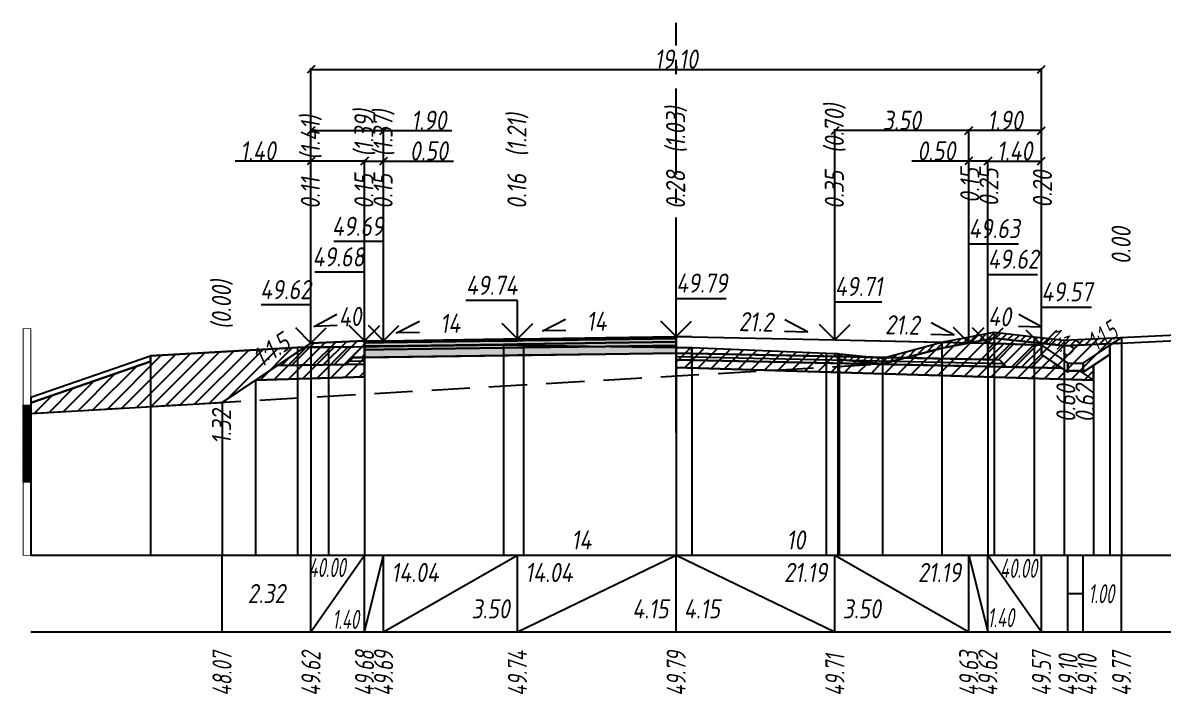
# Model space of a CAD drawing. Extents: x -717 to 1451, y -133302 to 233.
# Drawn here: x 84.2 to 233.3, y -84403.2 to -84315.4 of the extents above; entities that cross this region are included whole.
import ezdxf
from ezdxf.enums import TextEntityAlignment as Align

# ---------------------------------------------------------------- set-up
doc = ezdxf.new("R2010")
doc.units = 0
doc.linetypes.add('осевая2', pattern=[1.125, 0.75, -0.125, 0.125, -0.125])
doc.linetypes.add('штриховая', pattern=[0.75, 0.5, -0.25])
for name, color, linetype in [('Интерполированный поперечник', 2, 'Continuous'), ('Код_514', 1, 'Continuous'), ('Контур_0', 7, 'Continuous'), ('Контур_2521', 7, 'Continuous'), ('Контур_2564', 7, 'Continuous'), ('Контур_2660', 7, 'Continuous'), ('Контур_2665', 7, 'Continuous'), ('Контур_400', 7, 'Continuous'), ('Контур_508', 7, 'Continuous'), ('Контур_512', 7, 'Continuous'), ('Контур_513', 7, 'Continuous'), ('Красный поперечник', 1, 'Continuous'), ('Линейка абсолютных высот', 7, 'Continuous'), ('Объём_2501', 7, 'Continuous'), ('Объём_2564', 7, 'Continuous'), ('Объём_2650', 7, 'Continuous'), ('Объём_2660', 7, 'Continuous'), ('Объём_2661', 7, 'Continuous'), ('Объём_2662', 7, 'Continuous'), ('Объём_2663', 7, 'Continuous'), ('Объём_2664', 7, 'Continuous'), ('Объём_2665', 7, 'Continuous'), ('Объём_2666', 7, 'Continuous'), ('Объём_2753', 7, 'Continuous'), ('Ось', 1, 'осевая2'), ('Откосы', 7, 'Continuous'), ('Отметки покрытия', 7, 'Continuous'), ('Рабочие отметки', 7, 'Continuous'), ('Рабочие отметки доп.', 7, 'Continuous'), ('Слои выравнивания', 7, 'Continuous'), ('Таблица', 7, 'Continuous'), ('Уклоны проезжей части', 7, 'Continuous'), ('Черный поперечник', 3, 'Continuous')]:
    doc.layers.add(name, color=color, linetype=linetype)
for name, color, linetype, true_color in [('Контур_2540', 2, 'Continuous', 0xffff00), ('Контур_2560', 2, 'Continuous', 0xffff00), ('Контур_2561', 7, 'Continuous', 0xff8040), ('Контур_2562', 3, 'Continuous', 0x00ff00), ('Контур_2563', 7, 'Continuous', 0xff8000), ('Контур_2570', 7, 'Continuous', 0x80ff00), ('Контур_2583', 3, 'Continuous', 0x00ff00), ('Контур_2584', 3, 'Continuous', 0x00ff00), ('Контур_2725', 7, 'Continuous', 0x323232), ('Контур_2736', 4, 'Continuous', 0x00ffff), ('Контур_2760', 7, 'Continuous', 0x323232), ('Контур_2761', 7, 'Continuous', 0x323232), ('Контур_2762', 7, 'Continuous', 0x323232), ('Контур_2763', 7, 'Continuous', 0x323232), ('Контур_402', 7, 'Continuous', 0xff6464), ('Контур_703', 4, 'Continuous', 0x00ffff), ('Контур_707', 4, 'Continuous', 0x00ffff), ('Контур_720', 131, 'Continuous', 0xaaffff), ('Объём_2500', 7, 'Continuous', 0xc0c0c0), ('Объём_2520', 7, 'Continuous', 0x80ffff), ('Объём_2540', 2, 'Continuous', 0xffff00), ('Объём_2560', 2, 'Continuous', 0xffff00), ('Объём_2561', 7, 'Continuous', 0xff8040), ('Объём_2562', 3, 'Continuous', 0x00ff00), ('Объём_2563', 7, 'Continuous', 0xff8000), ('Объём_2570', 7, 'Continuous', 0x80ff00), ('Объём_2580', 3, 'Continuous', 0x00ff00), ('Объём_2583', 3, 'Continuous', 0x00ff00), ('Объём_2584', 3, 'Continuous', 0x00ff00), ('Объём_2591', 3, 'Continuous', 0x00ff00), ('Объём_2595', 3, 'Continuous', 0x00ff00), ('Объём_2600', 7, 'Continuous', 0x808000), ('Объём_2746', 2, 'Continuous', 0xffff00)]:
    doc.layers.add(name, color=color, linetype=linetype, true_color=true_color)
doc.styles.get("Standard").update_dxf_attribs({"font": 'txt', "height": 2.5})
doc.styles.add('М', font='romand.shx', dxfattribs={"width": 0.8, "oblique": 10, "height": 2.5})
doc.dimstyles.get("Standard").update_dxf_attribs({"dimtxt": 0.18, "dimasz": 0.18, "dimexe": 0.18, "dimexo": 0.0625, "dimgap": 0.09, "dimtad": 0, "dimtih": 1, "dimtoh": 1, "dimdec": 4, "dimzin": 0, "dimdsep": 46, "dimtxsty": 'Standard', "dimcen": 0.09, "dimadec": 0, "dimazin": 0, "dimtfac": 1, "dimtdec": 4, "dimtofl": 0, "dimtmove": 0, "dimatfit": 3, "dimfxl": 1, "dimtolj": 1, "dimtzin": 0, "dimarcsym": 0})

# ---------------------------------------------------------------- blocks, each defined once
blk = doc.blocks.new('_Oblique')
at = {"color": 0, "linetype": 'ByBlock', "lineweight": -2}
blk.add_line((-0.5, -0.5), (0.5, 0.5), dxfattribs=at)
blk = doc.blocks.new('*D3331')
at = {"color": 0, "lineweight": -2, "transparency": 16777216}
for p, q in [((210.35, -84357.26), (210.35, -84333.28)), ((210.35, -84333.46), (217.35, -84333.46)), ((217.35, -84357.54), (217.35, -84333.28))]:
    blk.add_line(p, q, dxfattribs=at)
at = {"layer": 'Defpoints', "color": 0, "transparency": 16777216}
for p in [(217.35, -84333.46), (210.35, -84357.33), (217.35, -84357.61)]:
    blk.add_point(p, dxfattribs=at)
at = {"color": 0, "lineweight": -2, "transparency": 16777216, "rotation": 180}
blk.add_blockref('_Oblique', (210.35, -84333.46), dxfattribs=at)
at = {"color": 0, "lineweight": -2, "transparency": 16777216}
blk.add_blockref('_Oblique', (217.35, -84333.46), dxfattribs=at)
at = {"color": 0, "transparency": 16777216, "insert": (213.85, -84332.12), "char_height": 2.5, "width": 0.69, "attachment_point": 5, "style": 'М'}
blk.add_mtext('\\A1;1.40', dxfattribs=at)
blk = doc.blocks.new('*D3332')
at = {"color": 0, "lineweight": -2, "transparency": 16777216}
for p, q in [((121.85, -84333.46), (111.93, -84333.46)), ((121.85, -84357.25), (121.85, -84333.28)), ((128.85, -84333.46), (121.85, -84333.46)), ((128.85, -84356.97), (128.85, -84333.28))]:
    blk.add_line(p, q, dxfattribs=at)
at = {"layer": 'Defpoints', "color": 0, "transparency": 16777216}
for p in [(128.85, -84333.46), (121.85, -84357.31), (128.85, -84357.03)]:
    blk.add_point(p, dxfattribs=at)
at = {"color": 0, "lineweight": -2, "transparency": 16777216, "rotation": 180}
blk.add_blockref('_Oblique', (121.85, -84333.46), dxfattribs=at)
at = {"color": 0, "lineweight": -2, "transparency": 16777216}
blk.add_blockref('_Oblique', (128.85, -84333.46), dxfattribs=at)
at = {"color": 0, "transparency": 16777216, "insert": (114.93, -84332.12), "char_height": 2.5, "width": 0.69, "attachment_point": 5, "style": 'М'}
blk.add_mtext('\\A1;1.40', dxfattribs=at)
blk = doc.blocks.new('*D3333')
at = {"color": 0, "lineweight": -2, "transparency": 16777216}
for p, q in [((207.85, -84333.46), (200.4, -84333.46)), ((207.85, -84357.21), (207.85, -84333.28)), ((210.35, -84333.46), (207.85, -84333.46)), ((210.35, -84357.26), (210.35, -84333.28))]:
    blk.add_line(p, q, dxfattribs=at)
at = {"layer": 'Defpoints', "color": 0, "transparency": 16777216}
for p in [(210.35, -84333.46), (207.85, -84357.27), (210.35, -84357.33)]:
    blk.add_point(p, dxfattribs=at)
at = {"color": 0, "lineweight": -2, "transparency": 16777216, "rotation": 180}
blk.add_blockref('_Oblique', (207.85, -84333.46), dxfattribs=at)
at = {"color": 0, "lineweight": -2, "transparency": 16777216}
blk.add_blockref('_Oblique', (210.35, -84333.46), dxfattribs=at)
at = {"color": 0, "transparency": 16777216, "insert": (203.62, -84332.12), "char_height": 2.5, "width": 0.72, "attachment_point": 5, "style": 'М'}
blk.add_mtext('\\A1;0.50', dxfattribs=at)
blk = doc.blocks.new('*D3334')
at = {"color": 0, "lineweight": -2, "transparency": 16777216}
for p, q in [((128.85, -84356.97), (128.85, -84333.28)), ((128.85, -84333.46), (131.35, -84333.46)), ((131.35, -84356.94), (131.35, -84333.28)), ((131.35, -84333.46), (140.5, -84333.46))]:
    blk.add_line(p, q, dxfattribs=at)
at = {"layer": 'Defpoints', "color": 0, "transparency": 16777216}
for p in [(131.35, -84333.46), (128.85, -84357.03), (131.35, -84357)]:
    blk.add_point(p, dxfattribs=at)
at = {"color": 0, "lineweight": -2, "transparency": 16777216, "rotation": 180}
blk.add_blockref('_Oblique', (128.85, -84333.46), dxfattribs=at)
at = {"color": 0, "lineweight": -2, "transparency": 16777216}
blk.add_blockref('_Oblique', (131.35, -84333.46), dxfattribs=at)
at = {"color": 0, "transparency": 16777216, "insert": (137.27, -84332.12), "char_height": 2.5, "width": 0.72, "attachment_point": 5, "style": 'М'}
blk.add_mtext('\\A1;0.50', dxfattribs=at)
blk = doc.blocks.new('*D3335')
at = {"color": 0, "lineweight": -2, "transparency": 16777216}
for p, q in [((190.35, -84356.84), (190.35, -84329.28)), ((207.85, -84329.46), (190.35, -84329.46)), ((207.85, -84357.21), (207.85, -84329.28))]:
    blk.add_line(p, q, dxfattribs=at)
at = {"layer": 'Defpoints', "color": 0, "transparency": 16777216}
for p in [(190.35, -84329.46), (190.35, -84356.9), (207.85, -84357.27)]:
    blk.add_point(p, dxfattribs=at)
at = {"color": 0, "lineweight": -2, "transparency": 16777216, "rotation": 180}
blk.add_blockref('_Oblique', (190.35, -84329.46), dxfattribs=at)
at = {"color": 0, "lineweight": -2, "transparency": 16777216}
blk.add_blockref('_Oblique', (207.85, -84329.46), dxfattribs=at)
at = {"color": 0, "transparency": 16777216, "insert": (199.1, -84328.12), "char_height": 2.5, "width": 0.75, "attachment_point": 5, "style": 'М'}
blk.add_mtext('\\A1;3.50', dxfattribs=at)
blk = doc.blocks.new('*D3336')
at = {"color": 0, "lineweight": -2, "transparency": 16777216}
for p, q in [((207.85, -84357.21), (207.85, -84329.28)), ((217.35, -84329.46), (207.85, -84329.46)), ((217.35, -84357.54), (217.35, -84329.28))]:
    blk.add_line(p, q, dxfattribs=at)
at = {"layer": 'Defpoints', "color": 0, "transparency": 16777216}
for p in [(207.85, -84329.46), (207.85, -84357.27), (217.35, -84357.61)]:
    blk.add_point(p, dxfattribs=at)
at = {"color": 0, "lineweight": -2, "transparency": 16777216, "rotation": 180}
blk.add_blockref('_Oblique', (207.85, -84329.46), dxfattribs=at)
at = {"color": 0, "lineweight": -2, "transparency": 16777216}
blk.add_blockref('_Oblique', (217.35, -84329.46), dxfattribs=at)
at = {"color": 0, "transparency": 16777216, "insert": (212.6, -84328.12), "char_height": 2.5, "width": 0.69, "attachment_point": 5, "style": 'М'}
blk.add_mtext('\\A1;1.90', dxfattribs=at)
blk = doc.blocks.new('*D3337')
at = {"color": 0, "lineweight": -2, "transparency": 16777216}
for p, q in [((121.85, -84357.25), (121.85, -84329.28)), ((121.85, -84329.46), (131.35, -84329.46)), ((131.35, -84356.94), (131.35, -84329.28)), ((131.35, -84329.46), (140.28, -84329.46))]:
    blk.add_line(p, q, dxfattribs=at)
at = {"layer": 'Defpoints', "color": 0, "transparency": 16777216}
for p in [(131.35, -84329.46), (121.85, -84357.31), (131.35, -84357)]:
    blk.add_point(p, dxfattribs=at)
at = {"color": 0, "lineweight": -2, "transparency": 16777216, "rotation": 180}
blk.add_blockref('_Oblique', (121.85, -84329.46), dxfattribs=at)
at = {"color": 0, "lineweight": -2, "transparency": 16777216}
blk.add_blockref('_Oblique', (131.35, -84329.46), dxfattribs=at)
at = {"color": 0, "transparency": 16777216, "insert": (137.27, -84328.12), "char_height": 2.5, "width": 0.69, "attachment_point": 5, "style": 'М'}
blk.add_mtext('\\A1;1.90', dxfattribs=at)
blk = doc.blocks.new('*D3338')
at = {"color": 0, "lineweight": -2, "transparency": 16777216}
for p, q in [((121.85, -84357.25), (121.85, -84321.28)), ((121.85, -84321.46), (217.35, -84321.46)), ((217.35, -84357.54), (217.35, -84321.28))]:
    blk.add_line(p, q, dxfattribs=at)
at = {"layer": 'Defpoints', "color": 0, "transparency": 16777216}
for p in [(217.35, -84321.46), (121.85, -84357.31), (217.35, -84357.61)]:
    blk.add_point(p, dxfattribs=at)
at = {"color": 0, "lineweight": -2, "transparency": 16777216, "rotation": 180}
blk.add_blockref('_Oblique', (121.85, -84321.46), dxfattribs=at)
at = {"color": 0, "lineweight": -2, "transparency": 16777216}
blk.add_blockref('_Oblique', (217.35, -84321.46), dxfattribs=at)
at = {"color": 0, "transparency": 16777216, "insert": (169.6, -84320.12), "char_height": 2.5, "width": 0.81, "attachment_point": 5, "style": 'М'}
blk.add_mtext('\\A1;19.10', dxfattribs=at)

msp = doc.modelspace()

# ---------------------------------------------------------------- hatches: boundary and pattern name
at = {"layer": 'Линейка абсолютных высот'}
h = msp.add_hatch(dxfattribs=at)
h.set_pattern_fill('ANSI37', scale=0.3, style=0)
h.set_pattern_definition([(45.00000125, (5.22484, -2496.619754), (-0.026516505928, 0.026516504769), []), (135.00000034, (5.22484, -2496.619754), (-0.02651650519, -0.026516505506), [])])
h.paths.add_polyline_path([(85.225, -84375.372), (85.225, -84365.372), (84.225, -84365.372), (84.225, -84375.372)])
at = {"layer": 'Объём_2563'}
h = msp.add_hatch(dxfattribs=at)
h.set_pattern_fill('ANSI31', color=256, scale=0.3)
h.paths.add_polyline_path([(121.848, -84357.251), (128.848, -84356.971), (128.848, -84359.121), (127.348, -84359.142), (126.435, -84360.055), (117.453, -84360.181)])
h = msp.add_hatch(dxfattribs=at)
h.set_pattern_fill('ANSI31', color=256, scale=0.3)
h.paths.add_polyline_path([(212.767, -84360.364), (211.848, -84359.445), (210.348, -84359.413), (210.348, -84357.263), (217.348, -84357.543), (217.348, -84358.745), (220.007, -84360.518)])
at = {"layer": 'Объём_2570'}
h = msp.add_hatch(dxfattribs=at)
h.set_pattern_fill('ANSI31', color=256, scale=0.2)
h.paths.add_polyline_path([(227.836, -84357.263), (220.336, -84357.622), (216.412, -84357.172), (211.149, -84356.59), (204.337, -84357.902), (196.581, -84359.963), (190.891, -84359.385), (190.737, -84359.362), (190.737, -84358.612), (190.891, -84358.635), (196.581, -84359.213), (204.337, -84357.152), (211.149, -84355.84), (216.412, -84356.422), (220.336, -84356.872), (227.836, -84356.513)])
at = {"layer": 'Объём_2600'}
h = msp.add_hatch(dxfattribs=at)
h.set_pattern_fill('ANSI31', color=6, scale=0.4)
h.paths.add_polyline_path([(224.163, -84360.164), (224.163, -84362.086), (169.598, -84360.449), (169.598, -84357.811), (171.623, -84357.841), (189.199, -84358.575), (190.737, -84358.612), (190.737, -84359.362), (190.891, -84359.385), (196.581, -84359.963), (204.337, -84357.902), (211.149, -84356.59), (216.412, -84357.172), (220.336, -84357.622), (226.624, -84357.321), (226.291, -84357.543), (226.291, -84358.745)])
h = msp.add_hatch(dxfattribs=at)
h.set_pattern_fill('HONEY', color=5, scale=0.3)
h.paths.add_polyline_path([(227.299, -84357.289), (226.624, -84357.321), (227.836, -84356.513), (227.836, -84357.263)])
h = msp.add_hatch(dxfattribs=at)
h.set_pattern_fill('ANSI31', color=6, scale=0.4)
h.paths.add_polyline_path([(85.225, -84366.458), (110.225, -84365), (114.575, -84362.1), (128.848, -84361.672), (128.848, -84357.724), (124.148, -84357.787), (121.828, -84357.782), (120.088, -84357.848), (100.864, -84358.9), (100.864, -84359.65), (85.225, -84365.077)])
at = {"layer": 'Слои выравнивания'}
for color, points in [(2, [(128.848, -84356.971), (131.348, -84356.936), (147.035, -84356.716), (148.848, -84356.69), (149.624, -84356.68), (160.418, -84356.528), (169.598, -84356.399), (169.598, -84356.649), (160.418, -84356.778), (149.624, -84356.93), (148.848, -84356.94), (147.035, -84356.966), (131.348, -84357.186), (128.848, -84357.221)]), (3, [(128.848, -84357.221), (131.348, -84357.186), (147.035, -84356.966), (148.848, -84356.94), (149.624, -84356.93), (160.418, -84356.778), (169.598, -84356.649), (169.598, -84357.099), (160.418, -84357.228), (149.624, -84357.38), (148.848, -84357.39), (147.035, -84357.416), (131.348, -84357.636), (128.848, -84357.671)]), (4, [(128.848, -84357.671), (131.348, -84357.636), (147.035, -84357.416), (148.848, -84357.39), (149.624, -84357.38), (160.418, -84357.228), (169.598, -84357.099), (169.598, -84357.549), (160.418, -84357.678), (149.624, -84357.83), (148.848, -84357.84), (147.035, -84357.866), (131.348, -84358.086), (128.848, -84358.121)]), (5, [(128.848, -84358.121), (131.348, -84358.086), (147.035, -84357.866), (148.848, -84357.84), (149.624, -84357.83), (160.418, -84357.678), (169.598, -84357.549), (169.598, -84358.549), (160.418, -84358.678), (149.624, -84358.83), (148.848, -84358.84), (147.035, -84358.866), (131.348, -84359.086), (128.848, -84359.121)])]:
    msp.add_hatch(color=color, dxfattribs=at).paths.add_polyline_path(points)

# ---------------------------------------------------------------- linework, layer by layer
msp.add_lwpolyline([(85.225, -84366.458), (110.225, -84365), (114.575, -84362.1), (128.848, -84361.672), (128.848, -84361.672), (128.848, -84357.724), (124.148, -84357.787), (121.828, -84357.782), (120.088, -84357.848), (100.864, -84358.9), (100.864, -84359.65), (85.225, -84365.077)], close=True)
at = {"layer": 'Интерполированный поперечник', "linetype": 'штриховая', "ltscale": 10, "flags": 128}
msp.add_lwpolyline([(85.225, -84366.458), (196.581, -84359.963)], dxfattribs=at)
at = {"layer": 'Код_514'}
for p, q in [((110.225, -84395), (110.225, -84385)), ((121.848, -84395), (121.848, -84385)), ((121.848, -84395), (128.848, -84385)), ((128.848, -84395), (128.848, -84385)), ((128.848, -84395), (131.348, -84385)), ((131.348, -84395), (131.348, -84385)), ((131.348, -84395), (148.848, -84385)), ((148.848, -84395), (148.848, -84385)), ((148.848, -84395), (169.598, -84385)), ((169.598, -84395), (169.598, -84385)), ((169.598, -84385), (190.348, -84395)), ((190.348, -84395), (190.348, -84385)), ((190.348, -84385), (207.848, -84395)), ((207.848, -84395), (207.848, -84385)), ((207.848, -84385), (210.348, -84395)), ((210.348, -84395), (210.348, -84385)), ((210.348, -84385), (217.348, -84395)), ((217.348, -84395), (217.348, -84385)), ((220.82, -84395), (220.82, -84385)), ((222.82, -84395), (222.82, -84385)), ((227.836, -84395), (227.836, -84385)), ((220.82, -84390), (222.82, -84390))]:
    msp.add_line(p, q, dxfattribs=at)
at = {"layer": 'Контур_0', "color": 18, "true_color": 0x000000, "flags": 128}
for points in [[(190.348, -84356.839), (210.348, -84357.263), (210.348, -84359.413), (169.598, -84358.549), (169.598, -84356.399), (190.348, -84356.839), (190.348, -84356.839)], [(117.453, -84360.181), (126.435, -84360.055), (127.348, -84359.142), (128.848, -84359.121)], [(127.348, -84359.142), (128.848, -84359.121), (128.848, -84360.021), (126.435, -84360.055), (127.348, -84359.142), (127.348, -84359.142)], [(190.348, -84358.989), (211.848, -84359.445), (212.767, -84360.364), (169.598, -84359.449), (169.598, -84358.549), (190.348, -84358.989), (190.348, -84358.989)], [(210.348, -84359.413), (211.848, -84359.445), (212.767, -84360.364), (220.007, -84360.518)]]:
    msp.add_lwpolyline(points, dxfattribs=at)
at = {"layer": 'Контур_2521', "color": 18, "true_color": 0x000000, "flags": 128}
for points in [[(126.892, -84359.599), (128.848, -84359.571)], [(169.598, -84358.999), (212.308, -84359.904)]]:
    msp.add_lwpolyline(points, dxfattribs=at)
at = {"layer": 'Контур_2540', "flags": 128}
for points in [[(222.32, -84360.857), (224.163, -84362.086), (169.598, -84360.449), (169.598, -84359.449), (220.007, -84360.518), (220.82, -84361.059), (220.82, -84360.857), (222.32, -84360.857), (222.32, -84360.857)], [(114.575, -84362.1), (117.453, -84360.181), (128.848, -84360.021), (128.848, -84361.672), (114.575, -84362.1), (114.575, -84362.1)]]:
    msp.add_lwpolyline(points, dxfattribs=at)
at = {"layer": 'Контур_2560', "flags": 128}
for points in [[(121.848, -84357.251), (121.848, -84357.251), (121.848, -84357.251), (128.848, -84356.971)], [(210.348, -84357.263), (217.348, -84357.543), (217.348, -84357.543), (217.348, -84357.543)]]:
    msp.add_lwpolyline(points, dxfattribs=at)
at = {"layer": 'Контур_2561', "flags": 128}
for points in [[(128.848, -84356.971), (128.848, -84356.971), (121.848, -84357.251), (121.848, -84357.251), (128.848, -84356.971)], [(210.348, -84357.263), (210.348, -84357.263), (217.348, -84357.543), (217.348, -84357.543), (210.348, -84357.263)]]:
    msp.add_lwpolyline(points, dxfattribs=at)
at = {"layer": 'Контур_2562', "flags": 128}
for points in [[(121.848, -84357.251), (121.848, -84357.251), (121.848, -84357.251), (121.848, -84357.251), (121.848, -84357.251)], [(217.348, -84357.543), (217.348, -84357.543), (217.348, -84357.543), (217.348, -84357.543), (217.348, -84357.543)]]:
    msp.add_lwpolyline(points, dxfattribs=at)
at = {"layer": 'Контур_2563', "flags": 128}
for points in [[(121.848, -84357.251), (128.848, -84356.971), (128.848, -84359.121), (127.348, -84359.142), (126.435, -84360.055), (117.453, -84360.181), (121.848, -84357.251), (121.848, -84357.251)], [(212.767, -84360.364), (211.848, -84359.445), (210.348, -84359.413), (210.348, -84357.263), (217.348, -84357.543), (217.348, -84358.745), (220.007, -84360.518), (212.767, -84360.364), (212.767, -84360.364)]]:
    msp.add_lwpolyline(points, dxfattribs=at)
at = {"layer": 'Контур_2564', "flags": 128}
for points in [[(121.848, -84357.251), (128.848, -84356.971)], [(210.348, -84357.263), (217.348, -84357.543)]]:
    msp.add_lwpolyline(points, dxfattribs=at)
at = {"layer": 'Контур_2570', "flags": 128}
msp.add_lwpolyline([(85.225, -84365.076), (100.864, -84359.65), (100.864, -84358.9), (120.088, -84357.848), (121.828, -84357.782), (124.148, -84357.787), (147.035, -84357.477), (149.624, -84357.522), (169.598, -84357.811), (171.623, -84357.841), (189.199, -84358.575), (190.737, -84358.612), (190.737, -84359.362), (190.891, -84359.385), (196.581, -84359.963), (204.337, -84357.902), (211.149, -84356.59), (216.412, -84357.172), (220.336, -84357.622), (236.861, -84356.831), (250.218, -84356.295), (252.836, -84356.199)], dxfattribs=at)
at = {"layer": 'Контур_2583', "flags": 128}
for points in [[(217.348, -84357.543), (220.82, -84359.857), (220.82, -84361.059), (217.348, -84358.745), (217.348, -84357.543)], [(222.82, -84359.857), (226.291, -84357.543), (226.291, -84358.745), (222.82, -84361.059), (222.82, -84359.857)]]:
    msp.add_lwpolyline(points, dxfattribs=at)
at = {"layer": 'Контур_2584', "flags": 128}
msp.add_lwpolyline([(220.82, -84359.857), (222.82, -84359.857), (222.82, -84360.857), (220.82, -84360.857), (220.82, -84359.857)], dxfattribs=at)
at = {"layer": 'Контур_2660', "flags": 128}
for points in [[(169.598, -84360.449), (224.163, -84362.086)], [(114.575, -84362.1), (128.848, -84361.672)]]:
    msp.add_lwpolyline(points, dxfattribs=at)
at = {"layer": 'Контур_2665', "flags": 128}
for points in [[(121.848, -84357.251), (121.848, -84357.251)], [(217.348, -84357.543), (217.348, -84357.543)]]:
    msp.add_lwpolyline(points, dxfattribs=at)
at = {"layer": 'Контур_2725', "flags": 128}
msp.add_lwpolyline([(128.848, -84359.121), (131.348, -84359.086), (147.035, -84358.866), (148.848, -84358.84), (149.624, -84358.83), (160.418, -84358.678), (169.598, -84358.549)], dxfattribs=at)
at = {"layer": 'Контур_2736', "flags": 128}
for points in [[(121.848, -84357.251), (110.225, -84365)], [(217.348, -84357.543), (217.348, -84357.543)]]:
    msp.add_lwpolyline(points, dxfattribs=at)
at = {"layer": 'Контур_2760', "flags": 128}
msp.add_lwpolyline([(128.848, -84356.971), (131.348, -84356.936), (147.035, -84356.716), (148.848, -84356.69), (149.624, -84356.68), (160.418, -84356.528), (169.598, -84356.399)], dxfattribs=at)
at = {"layer": 'Контур_2761', "flags": 128}
msp.add_lwpolyline([(128.848, -84357.221), (131.348, -84357.186), (147.035, -84356.966), (148.848, -84356.94), (149.624, -84356.93), (160.418, -84356.778), (169.598, -84356.649)], dxfattribs=at)
at = {"layer": 'Контур_2762', "flags": 128}
msp.add_lwpolyline([(128.848, -84357.671), (131.348, -84357.636), (147.035, -84357.416), (148.848, -84357.39), (149.624, -84357.38), (160.418, -84357.228), (169.598, -84357.099)], dxfattribs=at)
at = {"layer": 'Контур_2763', "flags": 128}
msp.add_lwpolyline([(128.848, -84358.121), (131.348, -84358.086), (147.035, -84357.866), (148.848, -84357.84), (149.624, -84357.83), (160.418, -84357.678), (169.598, -84357.549)], dxfattribs=at)
at = {"layer": 'Контур_400', "flags": 128}
for points in [[(128.848, -84356.971), (131.348, -84356.936), (131.348, -84356.936), (131.348, -84356.936), (131.348, -84356.936), (131.348, -84356.936), (131.348, -84356.936), (148.848, -84356.69), (169.598, -84356.399)], [(169.598, -84356.399), (190.348, -84356.839), (207.848, -84357.21), (207.848, -84357.21), (207.848, -84357.21), (207.848, -84357.21), (207.848, -84357.21), (207.848, -84357.21), (210.348, -84357.263)]]:
    msp.add_lwpolyline(points, dxfattribs=at)
at = {"layer": 'Контур_402', "flags": 128}
msp.add_lwpolyline([(114.575, -84362.1), (128.848, -84361.672), (128.848, -84359.121), (169.598, -84358.549), (169.598, -84360.449), (224.163, -84362.086)], dxfattribs=at)
at = {"layer": 'Контур_508', "flags": 128}
msp.add_lwpolyline([(110.225, -84365), (114.575, -84362.1), (128.848, -84361.672), (128.848, -84359.121), (169.598, -84358.549), (169.598, -84360.449), (224.163, -84362.086), (224.163, -84360.164), (226.291, -84358.745), (226.291, -84357.543), (227.836, -84356.513)], dxfattribs=at)
at = {"layer": 'Контур_512', "flags": 128}
for points in [[(169.598, -84360.449), (224.163, -84362.086), (224.163, -84360.164), (226.291, -84358.745), (226.291, -84357.543), (227.836, -84356.513)], [(110.225, -84365), (114.575, -84362.1), (128.848, -84361.672)]]:
    msp.add_lwpolyline(points, dxfattribs=at)
at = {"layer": 'Контур_513', "flags": 128}
msp.add_lwpolyline([(110.225, -84365), (114.575, -84362.1), (128.848, -84361.672), (128.848, -84359.121), (169.598, -84358.549), (169.598, -84360.449), (224.163, -84362.086), (224.163, -84360.164), (226.291, -84358.745), (226.291, -84357.543), (227.836, -84356.513)], dxfattribs=at)
at = {"layer": 'Контур_703', "flags": 128}
for points in [[(121.848, -84357.251), (110.225, -84365)], [(217.348, -84357.543), (217.348, -84357.543)], [(217.348, -84357.543), (220.82, -84359.857)], [(217.348, -84357.543), (220.82, -84359.857)]]:
    msp.add_lwpolyline(points, dxfattribs=at)
at = {"layer": 'Контур_707', "flags": 128}
for points in [[(222.82, -84359.857), (226.291, -84357.543), (226.291, -84357.543), (227.836, -84356.513)], [(226.291, -84357.543), (226.291, -84357.543), (227.836, -84356.513)], [(222.82, -84359.857), (226.291, -84357.543)]]:
    msp.add_lwpolyline(points, dxfattribs=at)
at = {"layer": 'Контур_720', "flags": 128}
msp.add_lwpolyline([(220.82, -84359.857), (222.82, -84359.857)], dxfattribs=at)
at = {"layer": 'Красный поперечник'}
for p, q in [((131.348, -84356.936), (148.848, -84356.69)), ((148.848, -84356.69), (169.598, -84356.399)), ((169.598, -84356.399), (190.348, -84356.839)), ((190.348, -84356.839), (207.848, -84357.21)), ((222.82, -84359.857), (227.836, -84356.513)), ((227.836, -84356.513), (227.836, -84385)), ((110.225, -84365), (121.848, -84357.251)), ((121.848, -84357.251), (128.848, -84356.971)), ((128.848, -84356.971), (131.348, -84356.936)), ((207.848, -84357.21), (210.348, -84357.263)), ((210.348, -84357.263), (217.348, -84357.543)), ((217.348, -84357.543), (220.82, -84359.857)), ((226.291, -84357.543), (226.291, -84385)), ((220.82, -84359.857), (222.82, -84359.857)), ((226.291, -84358.745), (226.291, -84385)), ((169.598, -84360.449), (169.598, -84385)), ((224.163, -84360.164), (224.163, -84385)), ((114.575, -84362.1), (114.575, -84385)), ((128.848, -84361.672), (128.848, -84385)), ((224.163, -84362.086), (224.163, -84385)), ((110.225, -84365), (110.225, -84385))]:
    msp.add_line(p, q, dxfattribs=at)
at = {"layer": 'Линейка абсолютных высот', "color": 7, "const_width": 0.1, "flags": 128}
for points in [[(85.225, -84365.372), (85.225, -84355.372), (84.225, -84355.372), (84.225, -84365.372), (85.225, -84365.372)], [(85.225, -84375.372), (85.225, -84365.372), (84.225, -84365.372), (84.225, -84375.372), (85.225, -84375.372)], [(85.225, -84385), (85.225, -84375.372), (84.225, -84375.372), (84.225, -84385), (85.225, -84385)]]:
    msp.add_lwpolyline(points, dxfattribs=at)
at = {"layer": 'Объём_2500', "color": 18, "true_color": 0x000000, "flags": 128}
msp.add_lwpolyline([(190.348, -84356.839), (210.348, -84357.263), (210.348, -84359.413), (169.598, -84358.549), (169.598, -84356.399), (190.348, -84356.839), (190.348, -84356.839)], dxfattribs=at)
at = {"layer": 'Объём_2501', "flags": 128}
for points in [[(128.848, -84356.971), (131.348, -84356.936), (131.348, -84356.936), (131.348, -84356.936), (131.348, -84356.936), (131.348, -84356.936), (131.348, -84356.936), (148.848, -84356.69), (169.598, -84356.399)], [(169.598, -84356.399), (190.348, -84356.839), (207.848, -84357.21), (207.848, -84357.21), (207.848, -84357.21), (207.848, -84357.21), (207.848, -84357.21), (207.848, -84357.21), (210.348, -84357.263)]]:
    msp.add_lwpolyline(points, dxfattribs=at)
at = {"layer": 'Объём_2520', "color": 250, "flags": 128}
for points in [[(127.348, -84359.142), (128.848, -84359.121), (128.848, -84360.021), (126.435, -84360.055), (127.348, -84359.142), (127.348, -84359.142)], [(190.348, -84358.989), (211.848, -84359.445), (212.767, -84360.364), (169.598, -84359.449), (169.598, -84358.549), (190.348, -84358.989), (190.348, -84358.989)]]:
    msp.add_lwpolyline(points, dxfattribs=at)
at = {"layer": 'Объём_2540', "flags": 128}
for points in [[(222.32, -84360.857), (224.163, -84362.086), (169.598, -84360.449), (169.598, -84359.449), (220.007, -84360.518), (220.82, -84361.059), (220.82, -84360.857), (222.32, -84360.857), (222.32, -84360.857)], [(114.575, -84362.1), (117.453, -84360.181), (128.848, -84360.021), (128.848, -84361.672), (114.575, -84362.1), (114.575, -84362.1)]]:
    msp.add_lwpolyline(points, dxfattribs=at)
at = {"layer": 'Объём_2560', "flags": 128}
for points in [[(121.848, -84357.251), (121.848, -84357.251), (121.848, -84357.251), (128.848, -84356.971)], [(210.348, -84357.263), (217.348, -84357.543), (217.348, -84357.543), (217.348, -84357.543)]]:
    msp.add_lwpolyline(points, dxfattribs=at)
at = {"layer": 'Объём_2561', "flags": 128}
for points in [[(128.848, -84356.971), (128.848, -84356.971), (121.848, -84357.251), (121.848, -84357.251), (128.848, -84356.971)], [(210.348, -84357.263), (210.348, -84357.263), (217.348, -84357.543), (217.348, -84357.543), (210.348, -84357.263)]]:
    msp.add_lwpolyline(points, dxfattribs=at)
at = {"layer": 'Объём_2562', "flags": 128}
for points in [[(121.848, -84357.251), (121.848, -84357.251), (121.848, -84357.251), (121.848, -84357.251), (121.848, -84357.251)], [(217.348, -84357.543), (217.348, -84357.543), (217.348, -84357.543), (217.348, -84357.543), (217.348, -84357.543)]]:
    msp.add_lwpolyline(points, dxfattribs=at)
at = {"layer": 'Объём_2563', "color": 250, "flags": 128}
for points in [[(121.848, -84357.251), (128.848, -84356.971), (128.848, -84359.121), (127.348, -84359.142), (126.435, -84360.055), (117.453, -84360.181), (121.848, -84357.251), (121.848, -84357.251)], [(212.767, -84360.364), (211.848, -84359.445), (210.348, -84359.413), (210.348, -84357.263), (217.348, -84357.543), (217.348, -84358.745), (220.007, -84360.518), (212.767, -84360.364), (212.767, -84360.364)]]:
    msp.add_lwpolyline(points, dxfattribs=at)
at = {"layer": 'Объём_2564', "flags": 128}
for points in [[(121.848, -84357.251), (128.848, -84356.971)], [(210.348, -84357.263), (217.348, -84357.543)]]:
    msp.add_lwpolyline(points, dxfattribs=at)
at = {"layer": 'Объём_2570', "flags": 128}
msp.add_lwpolyline([(227.836, -84357.263), (220.336, -84357.622), (216.412, -84357.172), (211.149, -84356.59), (204.337, -84357.902), (196.581, -84359.963), (190.891, -84359.385), (190.737, -84359.362), (190.737, -84358.612), (190.891, -84358.635), (196.581, -84359.213), (204.337, -84357.152), (211.149, -84355.84), (216.412, -84356.422), (220.336, -84356.872), (227.836, -84356.513), (227.836, -84357.263), (227.836, -84357.263)], dxfattribs=at)
at = {"layer": 'Объём_2580', "flags": 128}
msp.add_lwpolyline([(226.291, -84357.543), (226.291, -84357.543), (227.836, -84356.513)], dxfattribs=at)
at = {"layer": 'Объём_2583', "flags": 128}
for points in [[(217.348, -84357.543), (220.82, -84359.857), (220.82, -84361.059), (217.348, -84358.745), (217.348, -84357.543)], [(222.82, -84359.857), (226.291, -84357.543), (226.291, -84358.745), (222.82, -84361.059), (222.82, -84359.857)]]:
    msp.add_lwpolyline(points, dxfattribs=at)
at = {"layer": 'Объём_2584', "flags": 128}
msp.add_lwpolyline([(220.82, -84359.857), (222.82, -84359.857), (222.82, -84360.857), (220.82, -84360.857), (220.82, -84359.857)], dxfattribs=at)
at = {"layer": 'Объём_2591', "flags": 128}
for points in [[(217.348, -84357.543), (220.82, -84359.857)], [(222.82, -84359.857), (226.291, -84357.543)]]:
    msp.add_lwpolyline(points, dxfattribs=at)
at = {"layer": 'Объём_2595', "flags": 128}
msp.add_lwpolyline([(220.82, -84359.857), (222.82, -84359.857)], dxfattribs=at)
at = {"layer": 'Объём_2600', "color": 5, "flags": 128}
msp.add_lwpolyline([(227.299, -84357.289), (226.624, -84357.321), (227.836, -84356.513), (227.836, -84357.263), (227.299, -84357.289), (227.299, -84357.289)], dxfattribs=at)
at = {"layer": 'Объём_2650', "color": 6, "flags": 128}
msp.add_lwpolyline([(224.163, -84360.164), (224.163, -84362.086), (169.598, -84360.449), (169.598, -84357.811), (171.623, -84357.841), (189.199, -84358.575), (190.737, -84358.612), (190.737, -84359.362), (190.891, -84359.385), (196.581, -84359.963), (204.337, -84357.902), (211.149, -84356.59), (216.412, -84357.172), (220.336, -84357.622), (226.624, -84357.321), (226.291, -84357.543), (226.291, -84358.745), (224.163, -84360.164), (224.163, -84360.164)], dxfattribs=at)
at = {"layer": 'Объём_2660', "flags": 128}
for points in [[(169.598, -84360.449), (224.163, -84362.086)], [(114.575, -84362.1), (128.848, -84361.672)]]:
    msp.add_lwpolyline(points, dxfattribs=at)
at = {"layer": 'Объём_2661', "flags": 128}
for points in [[(121.848, -84357.251), (110.225, -84365)], [(217.348, -84357.543), (220.82, -84359.857)]]:
    msp.add_lwpolyline(points, dxfattribs=at)
at = {"layer": 'Объём_2662', "flags": 128}
msp.add_lwpolyline([(222.82, -84359.857), (226.291, -84357.543), (227.836, -84356.513)], dxfattribs=at)
at = {"layer": 'Объём_2663', "flags": 128}
msp.add_lwpolyline([(220.82, -84359.857), (222.82, -84359.857)], dxfattribs=at)
at = {"layer": 'Объём_2664', "flags": 128}
msp.add_lwpolyline([(220.82, -84359.857), (222.82, -84359.857)], dxfattribs=at)
at = {"layer": 'Объём_2665', "flags": 128}
for points in [[(121.848, -84357.251), (121.848, -84357.251)], [(217.348, -84357.543), (217.348, -84357.543)]]:
    msp.add_lwpolyline(points, dxfattribs=at)
at = {"layer": 'Объём_2666', "flags": 128}
for points in [[(121.848, -84357.251), (110.225, -84365)], [(217.348, -84357.543), (217.348, -84357.543)]]:
    msp.add_lwpolyline(points, dxfattribs=at)
at = {"layer": 'Объём_2746', "flags": 128}
for points in [[(114.575, -84362.1), (121.005, -84357.813), (121.828, -84357.782), (121.828, -84361.882), (114.575, -84362.1), (114.575, -84362.1)], [(224.163, -84360.164), (224.163, -84362.086), (171.623, -84360.51), (171.623, -84357.841), (189.199, -84358.575), (190.737, -84358.612), (190.737, -84359.362), (190.891, -84359.385), (196.581, -84359.963), (204.337, -84357.902), (207.923, -84357.211), (210.348, -84357.263), (217.348, -84357.543), (220.82, -84359.857), (222.82, -84359.857), (226.291, -84357.543), (226.291, -84358.745), (224.163, -84360.164), (224.163, -84360.164)]]:
    msp.add_lwpolyline(points, dxfattribs=at)
at = {"layer": 'Объём_2753', "flags": 128}
msp.add_lwpolyline([(171.623, -84356.442), (169.598, -84356.399)], dxfattribs=at)
at = {"layer": 'Ось', "ltscale": 15}
msp.add_line((169.598, -84368.971), (169.598, -84315.37), dxfattribs=at)
at = {"layer": 'Отметки покрытия', "color": 1}
for p, q in [((131.348, -84343.971), (124.848, -84343.971)), ((131.348, -84356.936), (131.348, -84343.971)), ((207.848, -84357.21), (207.848, -84344.263)), ((207.848, -84344.263), (214.348, -84344.263)), ((128.848, -84347.971), (122.348, -84347.971)), ((128.848, -84356.971), (128.848, -84347.971)), ((210.348, -84357.263), (210.348, -84348.263)), ((210.348, -84348.263), (216.848, -84348.263)), ((121.848, -84352.251), (115.348, -84352.251)), ((121.848, -84357.251), (121.848, -84352.251)), ((148.848, -84351.69), (142.098, -84351.69)), ((148.848, -84356.69), (148.848, -84351.69)), ((169.598, -84356.399), (169.598, -84351.399)), ((169.598, -84351.399), (176.148, -84351.399)), ((190.348, -84356.839), (190.348, -84351.839)), ((190.348, -84351.839), (196.498, -84351.839)), ((217.348, -84357.543), (217.348, -84352.543)), ((217.348, -84352.543), (223.898, -84352.543)), ((121.848, -84357.251), (119.848, -84355.251)), ((121.848, -84357.251), (123.848, -84355.251)), ((128.848, -84356.971), (126.848, -84354.971)), ((128.848, -84356.971), (130.848, -84354.971)), ((131.348, -84356.936), (129.348, -84354.936)), ((131.348, -84356.936), (133.348, -84354.936)), ((148.848, -84356.69), (146.848, -84354.69)), ((148.848, -84356.69), (150.848, -84354.69)), ((169.598, -84356.399), (167.598, -84354.399)), ((169.598, -84356.399), (171.598, -84354.399)), ((190.348, -84356.839), (188.348, -84354.839)), ((190.348, -84356.839), (192.348, -84354.839)), ((207.848, -84357.21), (205.848, -84355.21)), ((207.848, -84357.21), (209.848, -84355.21)), ((210.348, -84357.263), (208.348, -84355.263)), ((210.348, -84357.263), (212.348, -84355.263)), ((217.348, -84357.543), (215.348, -84355.543)), ((217.348, -84357.543), (219.348, -84355.543))]:
    msp.add_line(p, q, dxfattribs=at)
at = {"layer": 'Слои выравнивания'}
for p, q in [((169.598, -84356.399), (169.598, -84385)), ((128.848, -84356.971), (128.848, -84385)), ((210.348, -84357.263), (210.348, -84385))]:
    msp.add_line(p, q, dxfattribs=at)
at = {"layer": 'Слои выравнивания', "color": 2, "flags": 128}
msp.add_lwpolyline([(128.848, -84356.971), (131.348, -84356.936), (147.035, -84356.716), (148.848, -84356.69), (149.624, -84356.68), (160.418, -84356.528), (169.598, -84356.399), (169.598, -84356.649), (160.418, -84356.778), (149.624, -84356.93), (148.848, -84356.94), (147.035, -84356.966), (131.348, -84357.186), (128.848, -84357.221)], close=True, dxfattribs=at)
at = {"layer": 'Слои выравнивания', "color": 3, "flags": 128}
msp.add_lwpolyline([(128.848, -84357.221), (131.348, -84357.186), (147.035, -84356.966), (148.848, -84356.94), (149.624, -84356.93), (160.418, -84356.778), (169.598, -84356.649), (169.598, -84357.099), (160.418, -84357.228), (149.624, -84357.38), (148.848, -84357.39), (147.035, -84357.416), (131.348, -84357.636), (128.848, -84357.671)], close=True, dxfattribs=at)
at = {"layer": 'Слои выравнивания', "color": 4, "flags": 128}
msp.add_lwpolyline([(128.848, -84357.671), (131.348, -84357.636), (147.035, -84357.416), (148.848, -84357.39), (149.624, -84357.38), (160.418, -84357.228), (169.598, -84357.099), (169.598, -84357.549), (160.418, -84357.678), (149.624, -84357.83), (148.848, -84357.84), (147.035, -84357.866), (131.348, -84358.086), (128.848, -84358.121)], close=True, dxfattribs=at)
at = {"layer": 'Слои выравнивания', "color": 5, "flags": 128}
msp.add_lwpolyline([(128.848, -84358.121), (131.348, -84358.086), (147.035, -84357.866), (148.848, -84357.84), (149.624, -84357.83), (160.418, -84357.678), (169.598, -84357.549), (169.598, -84358.549), (160.418, -84358.678), (149.624, -84358.83), (148.848, -84358.84), (147.035, -84358.866), (131.348, -84359.086), (128.848, -84359.121)], close=True, dxfattribs=at)
at = {"layer": 'Таблица'}
for p, q in [((85.225, -84385), (252.836, -84385)), ((85.225, -84395), (252.836, -84395))]:
    msp.add_line(p, q, dxfattribs=at)
at = {"layer": 'Уклоны проезжей части', "color": 1, "flags": 128}
for points in [[(125.268, -84354.961), (122.27, -84355.081), (125.208, -84353.462)], [(214.346, -84355.025), (217.344, -84355.145), (214.406, -84353.526)], [(136.037, -84355.871), (133.038, -84355.913), (136.016, -84354.371)], [(155.162, -84355.603), (152.163, -84355.645), (155.141, -84354.103)], [(183.771, -84355.698), (186.771, -84355.761), (183.803, -84354.198)], [(202.896, -84356.103), (205.896, -84356.167), (202.928, -84354.603)]]:
    msp.add_lwpolyline(points, dxfattribs=at)
at = {"layer": 'Черный поперечник', "color": 7}
for p, q in [((211.149, -84355.84), (211.149, -84385)), ((216.412, -84356.422), (216.412, -84385)), ((220.336, -84356.872), (220.336, -84385)), ((120.088, -84357.848), (120.088, -84385)), ((121.828, -84357.782), (121.828, -84385)), ((124.148, -84357.787), (124.148, -84385)), ((147.035, -84357.477), (147.035, -84385)), ((149.624, -84357.522), (149.624, -84385)), ((169.598, -84357.811), (169.598, -84385)), ((171.623, -84357.841), (171.623, -84385)), ((204.337, -84357.152), (204.337, -84385)), ((100.864, -84358.9), (100.864, -84385)), ((189.199, -84358.575), (189.199, -84385)), ((190.737, -84358.612), (190.737, -84385)), ((190.891, -84358.635), (190.891, -84385)), ((196.581, -84359.213), (196.581, -84385)), ((85.225, -84364.326), (85.225, -84385))]:
    msp.add_line(p, q, dxfattribs=at)
at = {"layer": 'Черный поперечник', "flags": 128}
msp.add_lwpolyline([(85.225, -84364.326), (100.864, -84358.9), (120.088, -84357.848), (121.828, -84357.782), (124.148, -84357.787), (147.035, -84357.477), (149.624, -84357.522), (169.598, -84357.811), (171.623, -84357.841), (189.199, -84358.575), (190.737, -84358.612), (190.891, -84358.635), (196.581, -84359.213), (204.337, -84357.152), (211.149, -84355.84), (216.412, -84356.422), (220.336, -84356.872), (236.861, -84356.081), (250.218, -84355.545), (252.836, -84355.449)], dxfattribs=at)

# ---------------------------------------------------------------- texts
at = {"layer": 'Код_514', "style": 'М', "oblique": 10}
for s, width, p in [('40.00', 0.6, (121.535, -84385.344)), ('14.04', 0.8, (132.348, -84386)), ('14.04', 0.8, (149.848, -84386))]:
    msp.add_text(s, height=2.5, dxfattribs=dict(at, width=width)).set_placement(p, align=Align.TOP_LEFT)
for s, width, p in [('21.19', 0.8, (189.348, -84386)), ('21.19', 0.8, (206.848, -84386)), ('40.00', 0.6, (216.79, -84385.447))]:
    msp.add_text(s, height=2.5, dxfattribs=dict(at, width=width)).set_placement(p, align=Align.TOP_RIGHT)
for s, width, p in [('2.32', 0.8, (116.036, -84390)), ('1.00', 0.6, (225.171, -84390.026))]:
    msp.add_text(s, height=2.5, dxfattribs=dict(at, width=width)).set_placement(p, align=Align.MIDDLE_CENTER)
for s, width, p in [('3.50', 0.8, (147.848, -84394)), ('4.15', 0.8, (168.598, -84394)), ('1.40', 0.6, (128.124, -84395.381))]:
    msp.add_text(s, height=2.5, dxfattribs=dict(at, width=width)).set_placement(p, align=Align.BOTTOM_RIGHT)
for s, width, p in [('4.15', 0.8, (170.598, -84394)), ('3.50', 0.8, (191.348, -84394)), ('1.40', 0.6, (210.298, -84395.16))]:
    msp.add_text(s, height=2.5, dxfattribs=dict(at, width=width)).set_placement(p, align=Align.BOTTOM_LEFT)
at = {"layer": 'Код_514', "style": 'М', "oblique": 10, "width": 0.7}
for s, p in [('48.07', (110.225, -84403.382)), ('49.62', (121.848, -84403.382)), ('49.68', (128.848, -84403.382)), ('49.69', (131.348, -84403.382)), ('49.74', (148.848, -84403.382)), ('49.79', (169.598, -84403.382)), ('49.71', (190.348, -84403.382)), ('49.63', (207.848, -84403.382)), ('49.62', (210.348, -84403.382)), ('49.57', (217.348, -84403.382)), ('49.10', (220.82, -84403.382)), ('49.10', (223.32, -84403.382)), ('49.77', (227.836, -84403.382))]:
    msp.add_text(s, height=2.5, rotation=90, dxfattribs=at).set_placement(p, align=Align.MIDDLE_LEFT)
at = {"layer": 'Откосы', "color": 1, "style": 'М', "oblique": 10}
for s, rotation, width, p in [('40', 2.29061, 0.8, (127.045, -84355.804)), ('14', 0.80424, 0.8, (140.084, -84356.67)), ('14', 0.80424, 0.8, (159.209, -84356.401)), ('21.2', 358.78593, 0.8, (179.994, -84356.476)), ('21.2', 358.78593, 0.8, (199.119, -84356.881)), ('40', 357.70938, 0.8, (211.82, -84355.784)), ('1:1.5', 33.69007, 0.6, (226.477, -84357.964)), ('1:1.5', 33.69007, 0.8, (117.797, -84359.774)), ('1:1.5', 326.30994, 0.6, (218.993, -84358.763))]:
    msp.add_text(s, height=2.5, rotation=rotation, dxfattribs=dict(at, width=width)).set_placement(p, align=Align.BOTTOM_CENTER)
at = {"layer": 'Отметки покрытия', "color": 1, "style": 'М', "oblique": 10, "width": 0.8}
for s, p in [('49.69', (131.348, -84343.979)), ('49.68', (128.848, -84347.979)), ('49.62', (121.848, -84352.259)), ('49.74', (148.848, -84351.698))]:
    msp.add_text(s, height=2.5, dxfattribs=at).set_placement(p, align=Align.BOTTOM_RIGHT)
for s, p in [('49.63', (207.848, -84344.27)), ('49.62', (210.348, -84348.27)), ('49.79', (169.598, -84351.407)), ('49.71', (190.348, -84351.846)), ('49.57', (217.348, -84352.55))]:
    msp.add_text(s, height=2.5, dxfattribs=at).set_placement(p, align=Align.BOTTOM_LEFT)
at = {"layer": 'Рабочие отметки', "color": 1, "style": 'М', "oblique": 10, "width": 0.8}
for s, p in [('0.28', (169.52, -84339.721)), ('0.35', (190.27, -84339.721)), ('0.11', (121.77, -84339.721)), ('0.15', (128.77, -84339.721)), ('0.15', (131.27, -84339.721)), ('0.16', (148.77, -84339.721)), ('0.00', (227.758, -84346.944))]:
    msp.add_text(s, height=2.5, rotation=90, dxfattribs=at).set_placement(p, align=Align.MIDDLE_LEFT)
for s, p in [('0.15', (207.979, -84334.333)), ('0.25', (210.479, -84334.386)), ('0.20', (217.479, -84334.666)), ('0.60', (220.544, -84362.634)), ('0.62', (223.044, -84362.634)), ('1.32', (110.147, -84365.931))]:
    msp.add_text(s, height=2.5, rotation=90, dxfattribs=at).set_placement(p, align=Align.MIDDLE_RIGHT)
at = {"layer": 'Рабочие отметки доп.', "color": 1, "style": 'М', "oblique": 10, "width": 0.8}
for s, p in [('(1.39)', (128.77, -84332.871)), ('(1.37)', (131.27, -84332.871)), ('(1.21)', (148.77, -84332.871)), ('(1.03)', (169.52, -84332.421)), ('(0.70)', (190.27, -84332.421)), ('(1.41)', (121.77, -84333.271)), ('(0.00)', (110.147, -84355.431))]:
    msp.add_text(s, height=2.5, rotation=90, dxfattribs=at).set_placement(p, align=Align.MIDDLE_LEFT)
at = {"layer": 'Слои выравнивания', "style": 'М', "oblique": 10, "width": 0.8}
for s, p in [('14', (157.204, -84385)), ('10', (185.247, -84385))]:
    msp.add_text(s, height=2.5, dxfattribs=at).set_placement(p, align=Align.BOTTOM_CENTER)

# ---------------------------------------------------------------- dimensions: what is measured, and where the dimension line sits
at = {"color": 5}
for base, p1, picture, middle in [((217.348, -84321.462), (121.848, -84357.314), '*D3338', (169.598, -84320.122)), ((217.348, -84333.462), (210.348, -84357.325), '*D3331', (213.848, -84332.122))]:
    dim = msp.add_linear_dim(base=base, p1=p1, p2=(217.348, -84357.605), angle=180, dimstyle='Standard', override={"dimtxt": 2.5, "dimasz": 1, "dimtad": 1, "dimdec": 2, "dimlfac": 0.2, "dimtxsty": 'М', "dimblk1": 'Oblique', "dimblk2": 'Oblique', "dimsah": 1}, dxfattribs=at)
    dim.commit()
    dim.dimension.update_dxf_attribs({"geometry": picture, "text_midpoint": middle})
for base, p1, p2, picture, middle in [((131.348, -84329.462), (121.848, -84357.314), (131.348, -84356.999), '*D3337', (137.27, -84329.462)), ((128.848, -84333.462), (121.848, -84357.314), (128.848, -84357.034), '*D3332', (114.931, -84333.462)), ((131.348, -84333.462), (128.848, -84357.034), (131.348, -84356.999), '*D3334', (137.27, -84333.462)), ((210.348, -84333.462), (207.848, -84357.272), (210.348, -84357.325), '*D3333', (203.622, -84333.462))]:
    dim = msp.add_linear_dim(base=base, p1=p1, p2=p2, angle=180, dimstyle='Standard', override={"dimtxt": 2.5, "dimasz": 1, "dimtad": 1, "dimdec": 2, "dimlfac": 0.2, "dimtxsty": 'М', "dimblk1": 'Oblique', "dimblk2": 'Oblique', "dimsah": 1}, dxfattribs=at)
    dim.commit()
    dim.dimension.update_dxf_attribs({"geometry": picture, "text_midpoint": middle, "dimtype": 160})
for base, p1, p2, picture, middle in [((190.348, -84329.462), (207.848, -84357.272), (190.348, -84356.901), '*D3335', (199.098, -84328.122)), ((207.848, -84329.462), (217.348, -84357.605), (207.848, -84357.272), '*D3336', (212.598, -84328.122))]:
    dim = msp.add_linear_dim(base=base, p1=p1, p2=p2, dimstyle='Standard', override={"dimtxt": 2.5, "dimasz": 1, "dimtad": 1, "dimdec": 2, "dimlfac": 0.2, "dimtxsty": 'М', "dimblk1": 'Oblique', "dimblk2": 'Oblique', "dimsah": 1}, dxfattribs=at)
    dim.commit()
    dim.dimension.update_dxf_attribs({"geometry": picture, "text_midpoint": middle})

doc.saveas('drawing.dxf')
